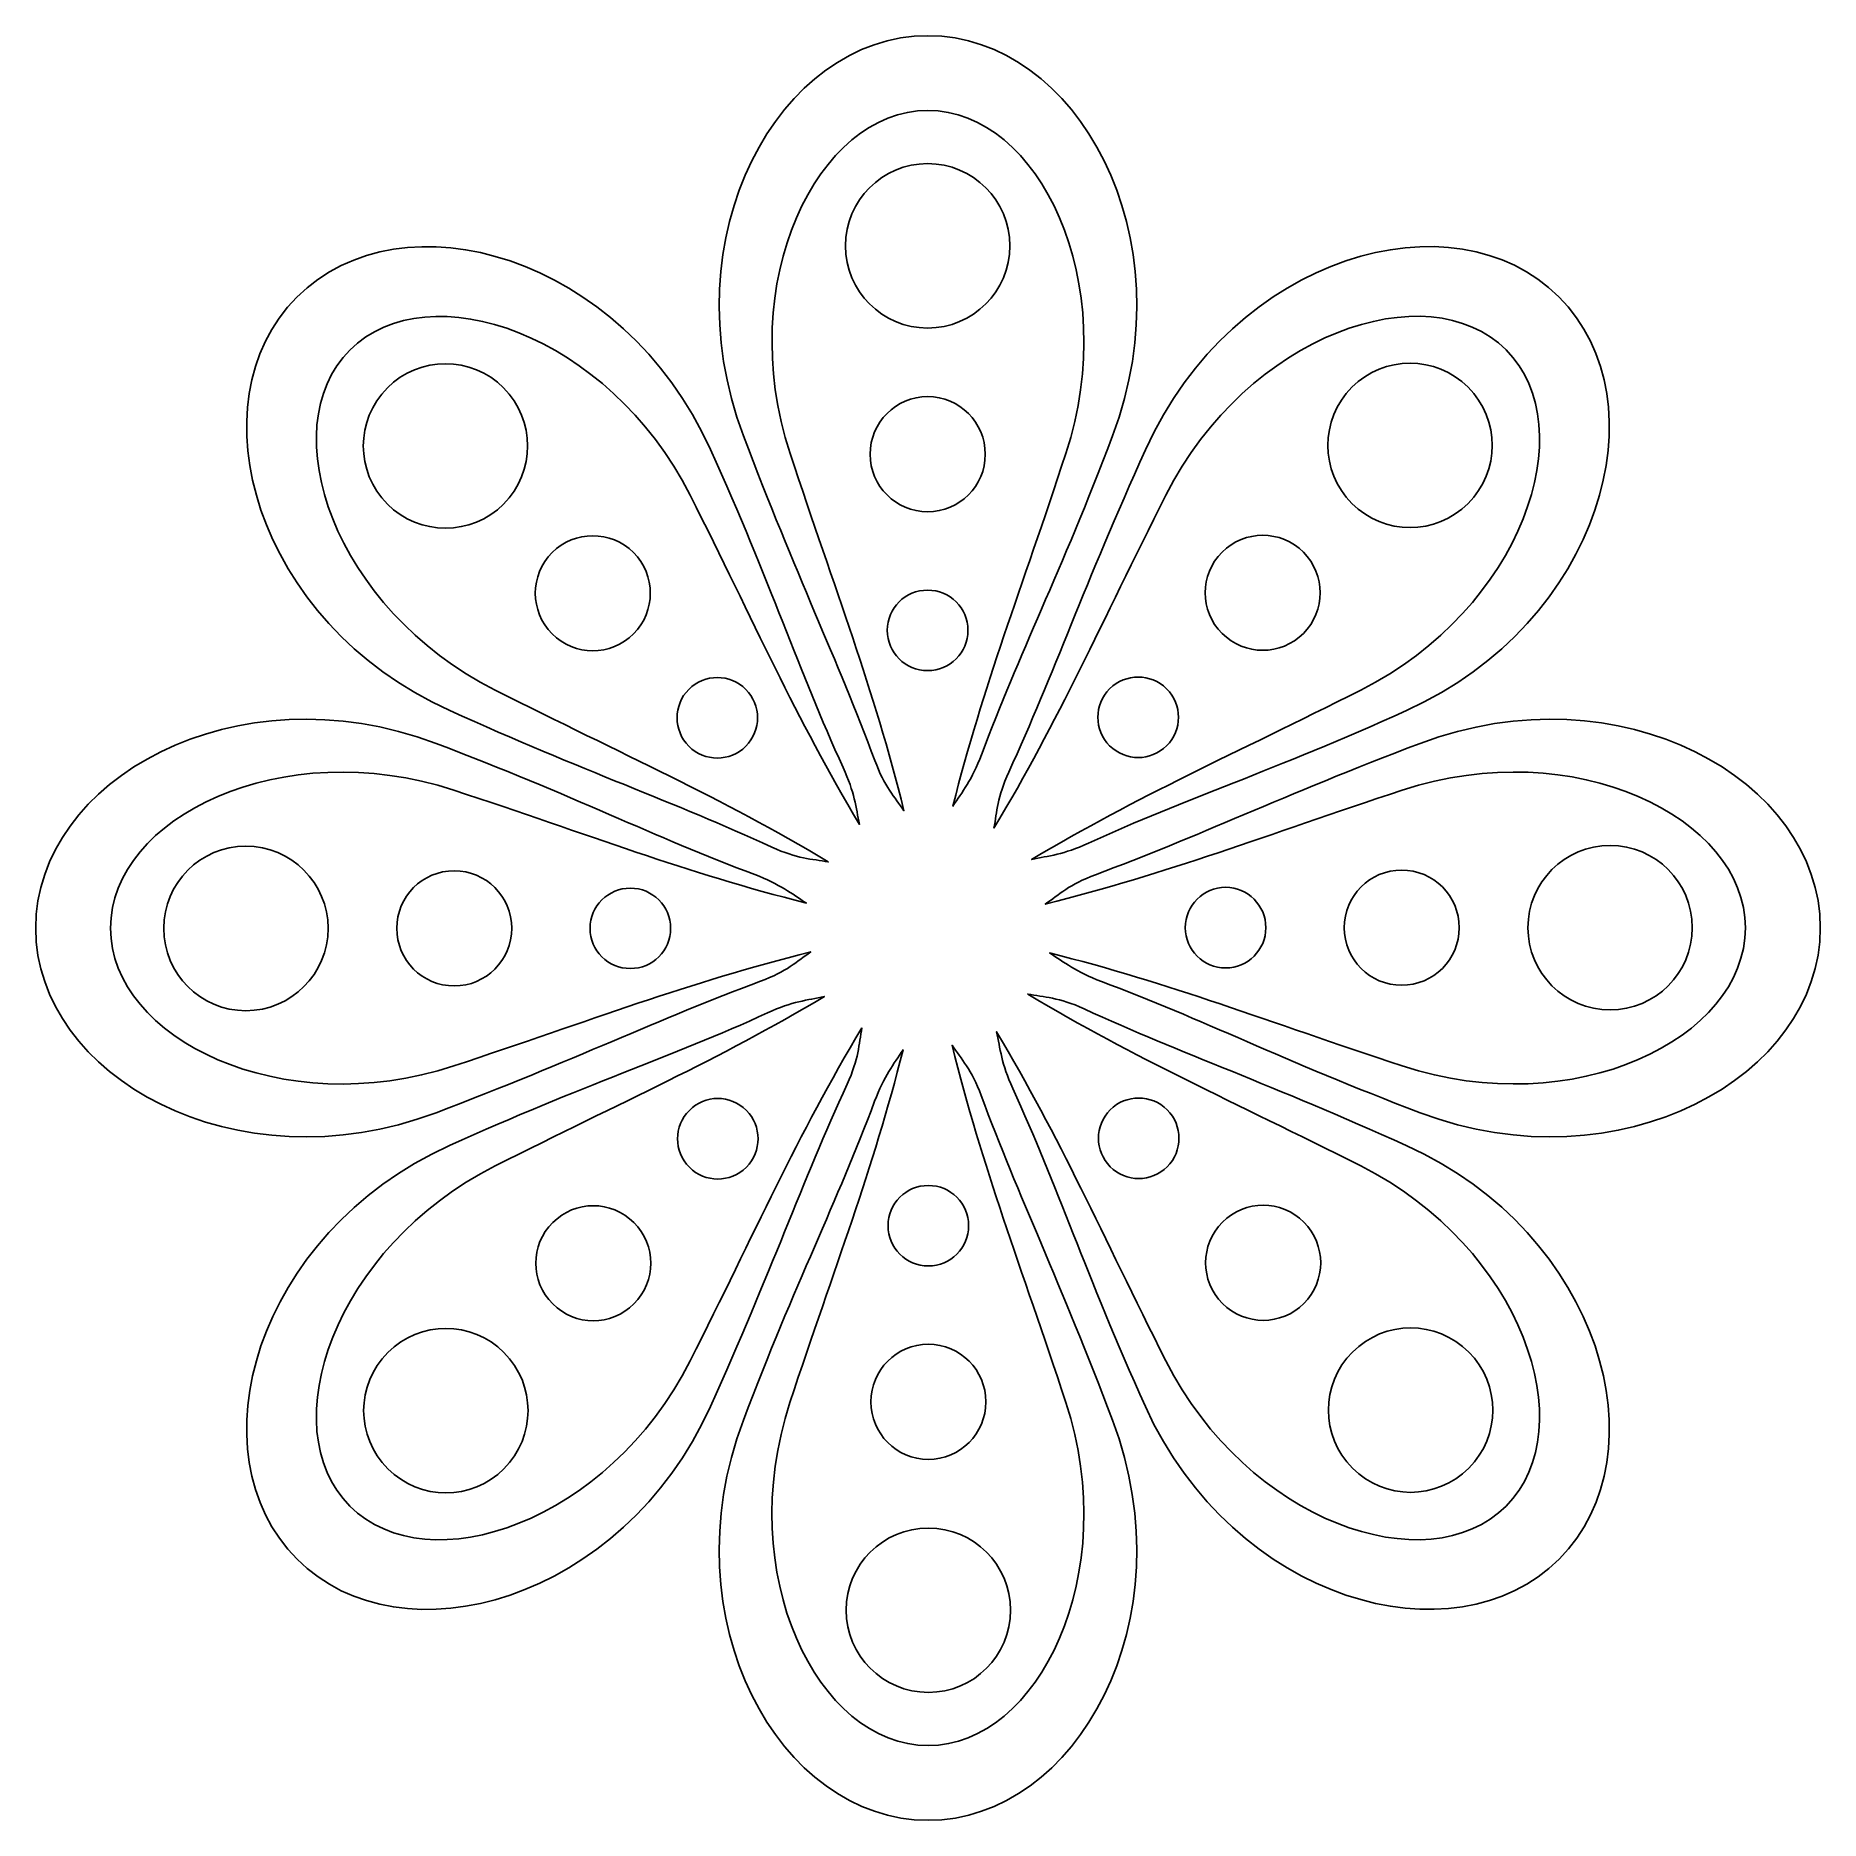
# Model space of a CAD drawing. Header units: centimetres. Extents: x -9.2 to 9.2, y -9.2 to 9.2.
import ezdxf

# ---------------------------------------------------------------- set-up
doc = ezdxf.new("R2010")
doc.units = ezdxf.units.CM
doc.header["$MEASUREMENT"] = 0
doc.layers.add('Camada 1', color=7, linetype='Continuous')

msp = doc.modelspace()

# ---------------------------------------------------------------- linework, layer by layer
at = {"layer": 'Camada 1'}
for points, knots in [([(-0.5489, 1.7294), (-0.44968, 1.46), (-0.34483, 1.35351), (-0.24802, 1.21156), (-0.24802, 1.21156), (-0.56179, 2.47876), (-0.95462, 3.47655), (-1.42407, 4.90022), (-1.42407, 4.90022), (-2.00726, 6.66832), (-1.14337, 8.4445), (-0.00119, 8.4445), (-0.00119, 8.4445), (1.1434, 8.4445), (2.00729, 6.66833), (1.4233, 4.90022), (1.4233, 4.90022), (0.96192, 3.49348), (0.56989, 2.50132), (0.25694, 1.25754), (0.25694, 1.25754), (0.35211, 1.40677), (0.45374, 1.52776), (0.55296, 1.78991), (0.55296, 1.78991), (0.93933, 2.83205), (1.36925, 3.66208), (1.90646, 5.08252), (1.90646, 5.08252), (2.68642, 7.14663), (1.53136, 9.21642), (-0.00122, 9.21642), (-0.00122, 9.21642), (-1.53218, 9.21642), (-2.68727, 7.14664), (-1.90564, 5.08252), (-1.90564, 5.08252), (-1.36763, 3.65641), (-0.93771, 2.77638), (-0.5489, 1.7294)], [0, 0, 0, 0, 0.09090909, 0.09090909, 0.09090909, 0.09090909, 0.18181818, 0.18181818, 0.18181818, 0.18181818, 0.27272727, 0.27272727, 0.27272727, 0.27272727, 0.36363636, 0.36363636, 0.36363636, 0.36363636, 0.45454545, 0.45454545, 0.45454545, 0.45454545, 0.54545455, 0.54545455, 0.54545455, 0.54545455, 0.63636364, 0.63636364, 0.63636364, 0.63636364, 0.72727273, 0.72727273, 0.72727273, 0.72727273, 0.81818182, 0.81818182, 0.81818182, 0.81818182, 1, 1, 1, 1]), ([(0.84492, 7.04501), (0.84492, 7.51525), (0.4658, 7.89517), (-0.00365, 7.89517), (-0.00365, 7.89517), (-0.47231, 7.89517), (-0.85302, 7.51525), (-0.85302, 7.04501), (-0.85302, 7.04501), (-0.85302, 6.57717), (-0.47231, 6.19644), (-0.00365, 6.19644), (-0.00365, 6.19644), (0.46583, 6.19644), (0.84492, 6.57717), (0.84492, 7.04501)], [0, 0, 0, 0, 0.2, 0.2, 0.2, 0.2, 0.4, 0.4, 0.4, 0.4, 0.6, 0.6, 0.6, 0.6, 1, 1, 1, 1]), ([(-4.94093, 2.24562), (-3.55353, 1.61887), (-2.62593, 1.3027), (-1.61364, 0.83486), (-1.61364, 0.83486), (-1.34988, 0.71387), (-1.20227, 0.71387), (-1.03045, 0.68241), (-1.03045, 0.68241), (-2.14924, 1.35511), (-3.13251, 1.78263), (-4.47149, 2.45694), (-4.47149, 2.45694), (-6.13556, 3.29662), (-6.78003, 5.16154), (-5.97099, 5.96976), (-5.97099, 5.96976), (-5.16195, 6.7788), (-3.29785, 6.1343), (-2.45738, 4.47105), (-2.45738, 4.47105), (-1.78949, 3.14819), (-1.36682, 2.17219), (-0.70782, 1.06954), (-0.70782, 1.06954), (-0.74412, 1.24456), (-0.75862, 1.40106), (-0.87641, 1.65676), (-0.87641, 1.65676), (-1.3394, 2.66826), (-1.62171, 3.55716), (-2.24605, 4.94132), (-2.24605, 4.94132), (-3.15431, 6.95303), (-5.4338, 7.59993), (-6.5187, 6.51665), (-6.5187, 6.51665), (-7.60116, 5.43499), (-6.95426, 3.15471), (-4.94093, 2.24562)], [0, 0, 0, 0, 0.09090909, 0.09090909, 0.09090909, 0.09090909, 0.18181818, 0.18181818, 0.18181818, 0.18181818, 0.27272727, 0.27272727, 0.27272727, 0.27272727, 0.36363636, 0.36363636, 0.36363636, 0.36363636, 0.45454545, 0.45454545, 0.45454545, 0.45454545, 0.54545455, 0.54545455, 0.54545455, 0.54545455, 0.63636364, 0.63636364, 0.63636364, 0.63636364, 0.72727273, 0.72727273, 0.72727273, 0.72727273, 0.81818182, 0.81818182, 0.81818182, 0.81818182, 1, 1, 1, 1]), ([(0.6812, 1.03166), (1.3539, 2.15045), (1.78221, 3.1329), (2.45737, 4.47108), (2.45737, 4.47108), (3.29705, 6.13515), (5.16197, 6.77883), (5.97098, 5.9714), (5.97098, 5.9714), (6.77923, 5.16156), (6.1347, 3.29826), (4.47069, 2.45697), (4.47069, 2.45697), (3.14783, 1.7899), (2.17345, 1.36562), (1.07079, 0.70741), (1.07079, 0.70741), (1.24502, 0.74612), (1.40149, 0.75821), (1.65639, 0.87518), (1.65639, 0.87518), (2.66787, 1.33897), (3.55919, 1.62048), (4.94254, 2.24562), (4.94254, 2.24562), (6.95266, 3.15468), (7.60115, 5.43499), (6.51626, 6.51988), (6.51626, 6.51988), (5.43457, 7.59997), (3.15428, 6.95386), (2.24684, 4.94054), (2.24684, 4.94054), (1.61848, 3.55396), (1.30148, 2.62554), (0.83444, 1.61081), (0.83444, 1.61081), (0.71506, 1.34948), (0.71345, 1.20266), (0.6812, 1.03166)], [0, 0, 0, 0, 0.09090909, 0.09090909, 0.09090909, 0.09090909, 0.18181818, 0.18181818, 0.18181818, 0.18181818, 0.27272727, 0.27272727, 0.27272727, 0.27272727, 0.36363636, 0.36363636, 0.36363636, 0.36363636, 0.45454545, 0.45454545, 0.45454545, 0.45454545, 0.54545455, 0.54545455, 0.54545455, 0.54545455, 0.63636364, 0.63636364, 0.63636364, 0.63636364, 0.72727273, 0.72727273, 0.72727273, 0.72727273, 0.81818182, 0.81818182, 0.81818182, 0.81818182, 1, 1, 1, 1]), ([(-5.58461, 5.57937), (-5.91613, 5.24785), (-5.91613, 4.71066), (-5.58461, 4.37914), (-5.58461, 4.37914), (-5.25309, 4.04762), (-4.71588, 4.04762), (-4.38435, 4.37914), (-4.38435, 4.37914), (-4.05283, 4.71066), (-4.05283, 5.24785), (-4.38435, 5.57937), (-4.38435, 5.57937), (-4.71588, 5.9109), (-5.25312, 5.9109), (-5.58461, 5.57937)], [0, 0, 0, 0, 0.2, 0.2, 0.2, 0.2, 0.4, 0.4, 0.4, 0.4, 0.6, 0.6, 0.6, 0.6, 1, 1, 1, 1]), ([(5.57895, 4.38557), (5.91209, 4.71548), (5.91209, 5.25269), (5.57895, 5.58501), (5.57895, 5.58501), (5.24825, 5.91653), (4.71022, 5.91653), (4.37951, 5.58501), (4.37951, 5.58501), (4.04717, 5.25269), (4.04717, 4.71548), (4.37951, 4.38557), (4.37951, 4.38557), (4.71022, 4.05246), (5.24825, 4.05246), (5.57895, 4.38557)], [0, 0, 0, 0, 0.2, 0.2, 0.2, 0.2, 0.4, 0.4, 0.4, 0.4, 0.6, 0.6, 0.6, 0.6, 1, 1, 1, 1]), ([(-0.00362, 4.29847), (0.32385, 4.29847), (0.59167, 4.56546), (0.59167, 4.89294), (0.59167, 4.89294), (0.59167, 5.22203), (0.32389, 5.48823), (-0.00362, 5.48823), (-0.00362, 5.48823), (-0.3303, 5.48823), (-0.59811, 5.22203), (-0.59811, 4.89294), (-0.59811, 4.89294), (-0.59812, 4.56546), (-0.33033, 4.29847), (-0.00362, 4.29847)], [0, 0, 0, 0, 0.2, 0.2, 0.2, 0.2, 0.4, 0.4, 0.4, 0.4, 0.6, 0.6, 0.6, 0.6, 1, 1, 1, 1]), ([(-3.88347, 3.87824), (-4.11416, 3.64594), (-4.11416, 3.26843), (-3.88347, 3.03774), (-3.88347, 3.03774), (-3.65035, 2.80544), (-3.27448, 2.80544), (-3.04217, 3.03774), (-3.04217, 3.03774), (-2.81066, 3.26843), (-2.81066, 3.64594), (-3.04217, 3.87824), (-3.04217, 3.87824), (-3.27446, 4.10893), (-3.65035, 4.10893), (-3.88347, 3.87824)], [0, 0, 0, 0, 0.2, 0.2, 0.2, 0.2, 0.4, 0.4, 0.4, 0.4, 0.6, 0.6, 0.6, 0.6, 1, 1, 1, 1]), ([(3.87779, 3.04337), (4.1093, 3.27406), (4.1093, 3.64993), (3.87779, 3.88305), (3.87779, 3.88305), (3.64551, 4.11374), (3.27041, 4.11374), (3.03729, 3.88305), (3.03729, 3.88305), (2.80499, 3.64993), (2.80499, 3.27406), (3.03729, 3.04337), (3.03729, 3.04337), (3.27041, 2.81027), (3.64551, 2.81027), (3.87779, 3.04337)], [0, 0, 0, 0, 0.2, 0.2, 0.2, 0.2, 0.4, 0.4, 0.4, 0.4, 0.6, 0.6, 0.6, 0.6, 1, 1, 1, 1]), ([(0.41259, 3.07483), (0.41259, 3.30473), (0.22545, 3.48943), (-0.00363, 3.48943), (-0.00363, 3.48943), (-0.23432, 3.48943), (-0.42067, 3.30472), (-0.42067, 3.07483), (-0.42067, 3.07483), (-0.42067, 2.84414), (-0.23435, 2.65864), (-0.00363, 2.65864), (-0.00363, 2.65864), (0.22545, 2.65861), (0.41259, 2.84414), (0.41259, 3.07483)], [0, 0, 0, 0, 0.2, 0.2, 0.2, 0.2, 0.4, 0.4, 0.4, 0.4, 0.6, 0.6, 0.6, 0.6, 1, 1, 1, 1]), ([(-5.08209, -1.90765), (-3.65681, -1.36803), (-2.77678, -0.93729), (-1.73061, -0.5501), (-1.73061, -0.5501), (-1.45957, -0.44927), (-1.35392, -0.34523), (-1.21115, -0.24681), (-1.21115, -0.24681), (-2.47835, -0.56222), (-3.47532, -0.95505), (-4.89899, -1.4245), (-4.89899, -1.4245), (-6.6695, -2.00687), (-8.44409, -1.14539), (-8.44409, -0.0008), (-8.44409, -0.0008), (-8.44409, 1.14379), (-6.66953, 2.00606), (-4.89899, 1.42369), (-4.89899, 1.42369), (-3.49225, 0.9607), (-2.50253, 0.56948), (-1.25631, 0.25733), (-1.25631, 0.25733), (-1.40794, 0.3525), (-1.52814, 0.45333), (-1.79029, 0.55255), (-1.79029, 0.55255), (-2.83325, 0.94054), (-3.66166, 1.36964), (-5.0821, 1.90685), (-5.0821, 1.90685), (-7.14706, 2.68523), (-9.21763, 1.53178), (-9.21763, -0.00079), (-9.21763, -0.00079), (-9.21763, -1.53096), (-7.14706, -2.68843), (-5.08209, -1.90765)], [0, 0, 0, 0, 0.09090909, 0.09090909, 0.09090909, 0.09090909, 0.18181818, 0.18181818, 0.18181818, 0.18181818, 0.27272727, 0.27272727, 0.27272727, 0.27272727, 0.36363636, 0.36363636, 0.36363636, 0.36363636, 0.45454545, 0.45454545, 0.45454545, 0.45454545, 0.54545455, 0.54545455, 0.54545455, 0.54545455, 0.63636364, 0.63636364, 0.63636364, 0.63636364, 0.72727273, 0.72727273, 0.72727273, 0.72727273, 0.81818182, 0.81818182, 0.81818182, 0.81818182, 1, 1, 1, 1]), ([(-2.47108, 2.46504), (-2.6324, 2.3029), (-2.6324, 2.03914), (-2.47108, 1.877), (-2.47108, 1.877), (-2.30733, 1.71486), (-2.04439, 1.71486), (-1.88304, 1.877), (-1.88304, 1.877), (-1.72011, 2.03914), (-1.72011, 2.30369), (-1.88304, 2.46504), (-1.88304, 2.46504), (-2.04438, 2.62715), (-2.30733, 2.62715), (-2.47108, 2.46504)], [0, 0, 0, 0, 0.2, 0.2, 0.2, 0.2, 0.4, 0.4, 0.4, 0.4, 0.6, 0.6, 0.6, 0.6, 1, 1, 1, 1]), ([(5.08288, 1.90606), (3.6568, 1.36806), (2.77757, 0.93731), (1.72979, 0.55012), (1.72979, 0.55012), (1.45957, 0.44929), (1.3539, 0.34525), (1.21195, 0.24683), (1.21195, 0.24683), (2.47833, 0.56221), (3.47533, 0.95504), (4.89982, 1.42367), (4.89982, 1.42367), (6.67033, 2.00686), (8.44328, 1.14377), (8.44328, 0.00079), (8.44328, 0.00079), (8.44328, -1.14539), (6.67033, -2.00607), (4.89982, -1.42449), (4.89982, -1.42449), (3.49308, -0.96068), (2.50174, -0.57028), (1.25632, -0.25731), (1.25632, -0.25731), (1.40634, -0.35251), (1.52813, -0.45331), (1.7911, -0.55253), (1.7911, -0.55253), (2.83327, -0.94052), (3.66247, -1.36964), (5.08291, -1.90765), (5.08291, -1.90765), (7.14785, -2.68605), (9.21763, -1.53178), (9.21763, 0.00079), (9.21763, 0.00079), (9.21763, 1.53096), (7.14782, 2.68605), (5.08288, 1.90606)], [0, 0, 0, 0, 0.09090909, 0.09090909, 0.09090909, 0.09090909, 0.18181818, 0.18181818, 0.18181818, 0.18181818, 0.27272727, 0.27272727, 0.27272727, 0.27272727, 0.36363636, 0.36363636, 0.36363636, 0.36363636, 0.45454545, 0.45454545, 0.45454545, 0.45454545, 0.54545455, 0.54545455, 0.54545455, 0.54545455, 0.63636364, 0.63636364, 0.63636364, 0.63636364, 0.72727273, 0.72727273, 0.72727273, 0.72727273, 0.81818182, 0.81818182, 0.81818182, 0.81818182, 1, 1, 1, 1]), ([(2.46459, 1.88185), (2.62755, 2.04396), (2.62755, 2.30775), (2.46459, 2.47147), (2.46459, 2.47147), (2.30327, 2.63199), (2.04033, 2.63199), (1.87658, 2.47147), (1.87658, 2.47147), (1.71444, 2.30775), (1.71444, 2.04396), (1.87658, 1.88185), (1.87658, 1.88185), (2.04033, 1.72051), (2.3033, 1.72051), (2.46459, 1.88185)], [0, 0, 0, 0, 0.2, 0.2, 0.2, 0.2, 0.4, 0.4, 0.4, 0.4, 0.6, 0.6, 0.6, 0.6, 1, 1, 1, 1]), ([(-7.89477, -0.00323), (-7.89477, -0.47347), (-7.51565, -0.85421), (-7.0462, -0.85421), (-7.0462, -0.85421), (-6.57836, -0.85421), (-6.19683, -0.47347), (-6.19683, -0.00323), (-6.19683, -0.00323), (-6.19683, 0.46463), (-6.57836, 0.84534), (-7.0462, 0.84534), (-7.0462, 0.84534), (-7.51567, 0.84534), (-7.89477, 0.46463), (-7.89477, -0.00323)], [0, 0, 0, 0, 0.2, 0.2, 0.2, 0.2, 0.4, 0.4, 0.4, 0.4, 0.6, 0.6, 0.6, 0.6, 1, 1, 1, 1]), ([(7.89477, 0.00323), (7.89477, 0.47268), (7.51485, 0.8526), (7.04622, 0.8526), (7.04622, 0.8526), (6.57677, 0.8526), (6.19767, 0.47268), (6.19767, 0.00323), (6.19767, 0.00323), (6.19767, -0.46543), (6.57677, -0.84532), (7.04622, -0.84532), (7.04622, -0.84532), (7.51483, -0.84532), (7.89477, -0.46543), (7.89477, 0.00323)], [0, 0, 0, 0, 0.2, 0.2, 0.2, 0.2, 0.4, 0.4, 0.4, 0.4, 0.6, 0.6, 0.6, 0.6, 1, 1, 1, 1]), ([(-5.48783, -0.00323), (-5.48783, -0.33232), (-5.22245, -0.59852), (-4.89416, -0.59852), (-4.89416, -0.59852), (-4.56586, -0.59852), (-4.29967, -0.33232), (-4.29967, -0.00323), (-4.29967, -0.00323), (-4.29967, 0.32427), (-4.56587, 0.59126), (-4.89416, 0.59126), (-4.89416, 0.59126), (-5.22245, 0.59126), (-5.48783, 0.32427), (-5.48783, -0.00323)], [0, 0, 0, 0, 0.2, 0.2, 0.2, 0.2, 0.4, 0.4, 0.4, 0.4, 0.6, 0.6, 0.6, 0.6, 1, 1, 1, 1]), ([(5.48783, 0.00323), (5.48783, 0.33153), (5.22163, 0.59772), (4.89334, 0.59772), (4.89334, 0.59772), (4.56425, 0.59772), (4.29967, 0.33152), (4.29967, 0.00323), (4.29967, 0.00323), (4.29967, -0.32424), (4.56423, -0.59126), (4.89334, -0.59126), (4.89334, -0.59126), (5.22163, -0.59126), (5.48783, -0.32425), (5.48783, 0.00323)], [0, 0, 0, 0, 0.2, 0.2, 0.2, 0.2, 0.4, 0.4, 0.4, 0.4, 0.6, 0.6, 0.6, 0.6, 1, 1, 1, 1]), ([(-3.49065, -0.00323), (-3.49065, -0.23392), (-3.30433, -0.41863), (-3.07443, -0.41863), (-3.07443, -0.41863), (-2.84453, -0.41863), (-2.65903, -0.23392), (-2.65903, -0.00323), (-2.65903, -0.00323), (-2.65903, 0.22664), (-2.84456, 0.41137), (-3.07443, 0.41137), (-3.07443, 0.41137), (-3.3043, 0.41137), (-3.49065, 0.22664), (-3.49065, -0.00323)], [0, 0, 0, 0, 0.2, 0.2, 0.2, 0.2, 0.4, 0.4, 0.4, 0.4, 0.6, 0.6, 0.6, 0.6, 1, 1, 1, 1]), ([(3.48983, 0.00323), (3.48983, 0.2331), (3.30428, 0.42027), (3.07441, 0.42027), (3.07441, 0.42027), (2.84533, 0.42027), (2.65822, 0.23313), (2.65822, 0.00323), (2.65822, 0.00323), (2.65822, -0.22667), (2.84533, -0.41217), (3.07441, -0.41217), (3.07441, -0.41217), (3.3043, -0.41217), (3.48983, -0.22664), (3.48983, 0.00323)], [0, 0, 0, 0, 0.2, 0.2, 0.2, 0.2, 0.4, 0.4, 0.4, 0.4, 0.6, 0.6, 0.6, 0.6, 1, 1, 1, 1]), ([(-0.68202, -1.03084), (-1.35393, -2.15042), (-1.78224, -3.13452), (-2.4574, -4.47188), (-2.4574, -4.47188), (-3.2979, -6.13595), (-5.16279, -6.77963), (-5.97101, -5.97141), (-5.97101, -5.97141), (-6.78005, -5.16237), (-6.13394, -3.29745), (-4.47151, -2.45777), (-4.47151, -2.45777), (-3.14865, -1.78991), (-2.17265, -1.36642), (-1.07082, -0.70821), (-1.07082, -0.70821), (-1.24505, -0.74612), (-1.40234, -0.75824), (-1.65642, -0.87601), (-1.65642, -0.87601), (-2.6679, -1.339), (-3.55922, -1.62131), (-4.94178, -2.24645), (-4.94178, -2.24645), (-6.95346, -3.1555), (-7.60116, -5.43499), (-6.51708, -6.51989), (-6.51708, -6.51989), (-5.4362, -7.59995), (-3.15428, -6.95304), (-2.24604, -4.94133), (-2.24604, -4.94133), (-1.62012, -3.55393), (-1.3023, -2.62715), (-0.83446, -1.61245), (-0.83446, -1.61245), (-0.71509, -1.35027), (-0.71427, -1.20266), (-0.68202, -1.03084)], [0, 0, 0, 0, 0.09090909, 0.09090909, 0.09090909, 0.09090909, 0.18181818, 0.18181818, 0.18181818, 0.18181818, 0.27272727, 0.27272727, 0.27272727, 0.27272727, 0.36363636, 0.36363636, 0.36363636, 0.36363636, 0.45454545, 0.45454545, 0.45454545, 0.45454545, 0.54545455, 0.54545455, 0.54545455, 0.54545455, 0.63636364, 0.63636364, 0.63636364, 0.63636364, 0.72727273, 0.72727273, 0.72727273, 0.72727273, 0.81818182, 0.81818182, 0.81818182, 0.81818182, 1, 1, 1, 1]), ([(4.94094, -2.24642), (3.55354, -1.61885), (2.62756, -1.30188), (1.61283, -0.83482), (1.61283, -0.83482), (1.34907, -0.71465), (1.20146, -0.71465), (1.03128, -0.68237), (1.03128, -0.68237), (2.15086, -1.3551), (3.13252, -1.78261), (4.4707, -2.45775), (4.4707, -2.45775), (6.13474, -3.29743), (6.77924, -5.16235), (5.97099, -5.9706), (5.97099, -5.9706), (5.16197, -6.77962), (3.29867, -6.13432), (2.45738, -4.47187), (2.45738, -4.47187), (1.79108, -3.14824), (1.36521, -2.17222), (0.70862, -1.07118), (0.70862, -1.07118), (0.74571, -1.24461), (0.75863, -1.40112), (0.8756, -1.65681), (0.8756, -1.65681), (1.33939, -2.66829), (1.62173, -3.55797), (2.24524, -4.94217), (2.24524, -4.94217), (3.15512, -6.95306), (5.43461, -7.59996), (6.51871, -6.51747), (6.51871, -6.51747), (7.60116, -5.43499), (6.95344, -3.15465), (4.94094, -2.24642)], [0, 0, 0, 0, 0.09090909, 0.09090909, 0.09090909, 0.09090909, 0.18181818, 0.18181818, 0.18181818, 0.18181818, 0.27272727, 0.27272727, 0.27272727, 0.27272727, 0.36363636, 0.36363636, 0.36363636, 0.36363636, 0.45454545, 0.45454545, 0.45454545, 0.45454545, 0.54545455, 0.54545455, 0.54545455, 0.54545455, 0.63636364, 0.63636364, 0.63636364, 0.63636364, 0.72727273, 0.72727273, 0.72727273, 0.72727273, 0.81818182, 0.81818182, 0.81818182, 0.81818182, 1, 1, 1, 1]), ([(0.5497, -1.73101), (0.44887, -1.45997), (0.34563, -1.35512), (0.24802, -1.21073), (0.24802, -1.21073), (0.56258, -2.47875), (0.95462, -3.4757), (1.42325, -4.89939), (1.42325, -4.89939), (2.00724, -6.66993), (1.14335, -8.44446), (0.00117, -8.44446), (0.00117, -8.44446), (-1.14342, -8.44446), (-2.00731, -6.66993), (-1.42573, -4.89939), (-1.42573, -4.89939), (-0.96112, -3.49265), (-0.56991, -2.50293), (-0.25775, -1.25751), (-0.25775, -1.25751), (-0.35213, -1.40674), (-0.45375, -1.52773), (-0.55215, -1.78988), (-0.55215, -1.78988), (-0.94014, -2.83363), (-1.36844, -3.66284), (-1.90727, -5.08246), (-1.90727, -5.08246), (-2.68647, -7.14661), (-1.5322, -9.21639), (0.00117, -9.21639), (0.00117, -9.21639), (1.53051, -9.21639), (2.6864, -7.14658), (1.90559, -5.08246), (1.90559, -5.08246), (1.3676, -3.65802), (0.93689, -2.77717), (0.5497, -1.73101)], [0, 0, 0, 0, 0.09090909, 0.09090909, 0.09090909, 0.09090909, 0.18181818, 0.18181818, 0.18181818, 0.18181818, 0.27272727, 0.27272727, 0.27272727, 0.27272727, 0.36363636, 0.36363636, 0.36363636, 0.36363636, 0.45454545, 0.45454545, 0.45454545, 0.45454545, 0.54545455, 0.54545455, 0.54545455, 0.54545455, 0.63636364, 0.63636364, 0.63636364, 0.63636364, 0.72727273, 0.72727273, 0.72727273, 0.72727273, 0.81818182, 0.81818182, 0.81818182, 0.81818182, 1, 1, 1, 1]), ([(-2.46544, -1.88344), (-2.62837, -2.04476), (-2.62837, -2.30773), (-2.46544, -2.47148), (-2.46544, -2.47148), (-2.30412, -2.63362), (-2.03954, -2.63362), (-1.87661, -2.47148), (-1.87661, -2.47148), (-1.71527, -2.30776), (-1.71527, -2.04476), (-1.87661, -1.88344), (-1.87661, -1.88344), (-2.03954, -1.71889), (-2.30412, -1.71889), (-2.46544, -1.88344)], [0, 0, 0, 0, 0.2, 0.2, 0.2, 0.2, 0.4, 0.4, 0.4, 0.4, 0.6, 0.6, 0.6, 0.6, 1, 1, 1, 1]), ([(2.47105, -2.46581), (2.63319, -2.30288), (2.63319, -2.03991), (2.47105, -1.87777), (2.47105, -1.87777), (2.30812, -1.71563), (2.04436, -1.71563), (1.88301, -1.87777), (1.88301, -1.87777), (1.72008, -2.03991), (1.72008, -2.30285), (1.88301, -2.46581), (1.88301, -2.46581), (2.04436, -2.62874), (2.30812, -2.62874), (2.47105, -2.46581)], [0, 0, 0, 0, 0.2, 0.2, 0.2, 0.2, 0.4, 0.4, 0.4, 0.4, 0.6, 0.6, 0.6, 0.6, 1, 1, 1, 1]), ([(0.00362, -2.65943), (-0.22707, -2.65943), (-0.4126, -2.84496), (-0.4126, -3.07483), (-0.4126, -3.07483), (-0.4126, -3.30311), (-0.22707, -3.49023), (0.00362, -3.49023), (0.00362, -3.49023), (0.23431, -3.49023), (0.41902, -3.30312), (0.41902, -3.07483), (0.41902, -3.07483), (0.41902, -2.84493), (0.23432, -2.65943), (0.00362, -2.65943)], [0, 0, 0, 0, 0.2, 0.2, 0.2, 0.2, 0.4, 0.4, 0.4, 0.4, 0.6, 0.6, 0.6, 0.6, 1, 1, 1, 1]), ([(-3.87702, -3.04334), (-4.11014, -3.27406), (-4.11014, -3.65154), (-3.87702, -3.88302), (-3.87702, -3.88302), (-3.64633, -4.11532), (-3.26882, -4.11532), (-3.03813, -3.88302), (-3.03813, -3.88302), (-2.80583, -3.65154), (-2.80583, -3.27403), (-3.03813, -3.04334), (-3.03813, -3.04334), (-3.26882, -2.81025), (-3.64633, -2.81025), (-3.87702, -3.04334)], [0, 0, 0, 0, 0.2, 0.2, 0.2, 0.2, 0.4, 0.4, 0.4, 0.4, 0.6, 0.6, 0.6, 0.6, 1, 1, 1, 1]), ([(3.88345, -3.87821), (4.11414, -3.64591), (4.11414, -3.27004), (3.88345, -3.03771), (3.88345, -3.03771), (3.65194, -2.80541), (3.27528, -2.80541), (3.04215, -3.03771), (3.04215, -3.03771), (2.80985, -3.27001), (2.80985, -3.64588), (3.04215, -3.87821), (3.04215, -3.87821), (3.27528, -4.11051), (3.65194, -4.11051), (3.88345, -3.87821)], [0, 0, 0, 0, 0.2, 0.2, 0.2, 0.2, 0.4, 0.4, 0.4, 0.4, 0.6, 0.6, 0.6, 0.6, 1, 1, 1, 1]), ([(-5.58059, -4.38396), (-5.91293, -4.71546), (-5.91293, -5.25431), (-5.58059, -5.58501), (-5.58059, -5.58501), (-5.24907, -5.91735), (-4.71024, -5.91735), (-4.38033, -5.58501), (-4.38033, -5.58501), (-4.04881, -5.25431), (-4.04881, -4.71548), (-4.38033, -4.38396), (-4.38033, -4.38396), (-4.71024, -4.05323), (-5.24907, -4.05323), (-5.58059, -4.38396)], [0, 0, 0, 0, 0.2, 0.2, 0.2, 0.2, 0.4, 0.4, 0.4, 0.4, 0.6, 0.6, 0.6, 0.6, 1, 1, 1, 1]), ([(5.58541, -5.57937), (5.91693, -5.24946), (5.91693, -4.71064), (5.58541, -4.37993), (5.58541, -4.37993), (5.25389, -4.04759), (4.71588, -4.04759), (4.38518, -4.37993), (4.38518, -4.37993), (4.05366, -4.71063), (4.05366, -5.24946), (4.38518, -5.57937), (4.38518, -5.57937), (4.71588, -5.91251), (5.25388, -5.91251), (5.58541, -5.57937)], [0, 0, 0, 0, 0.2, 0.2, 0.2, 0.2, 0.4, 0.4, 0.4, 0.4, 0.6, 0.6, 0.6, 0.6, 1, 1, 1, 1]), ([(0.00362, -4.30006), (-0.32468, -4.30006), (-0.59005, -4.56544), (-0.59005, -4.89373), (-0.59005, -4.89373), (-0.59005, -5.22203), (-0.32467, -5.48822), (0.00362, -5.48822), (0.00362, -5.48822), (0.33109, -5.48822), (0.59809, -5.22202), (0.59809, -4.89373), (0.59809, -4.89373), (0.59809, -4.56546), (0.3311, -4.30006), (0.00362, -4.30006)], [0, 0, 0, 0, 0.2, 0.2, 0.2, 0.2, 0.4, 0.4, 0.4, 0.4, 0.6, 0.6, 0.6, 0.6, 1, 1, 1, 1]), ([(-0.84495, -7.04659), (-0.84495, -7.51525), (-0.46503, -7.89516), (0.00362, -7.89516), (0.00362, -7.89516), (0.47307, -7.89516), (0.85299, -7.51524), (0.85299, -7.04659), (0.85299, -7.04659), (0.85299, -6.57714), (0.47307, -6.19804), (0.00362, -6.19804), (0.00362, -6.19804), (-0.46503, -6.19805), (-0.84495, -6.57714), (-0.84495, -7.04659)], [0, 0, 0, 0, 0.2, 0.2, 0.2, 0.2, 0.4, 0.4, 0.4, 0.4, 0.6, 0.6, 0.6, 0.6, 1, 1, 1, 1])]:
    msp.add_open_spline(points, degree=3, knots=knots, dxfattribs=at)

doc.saveas('drawing.dxf')
